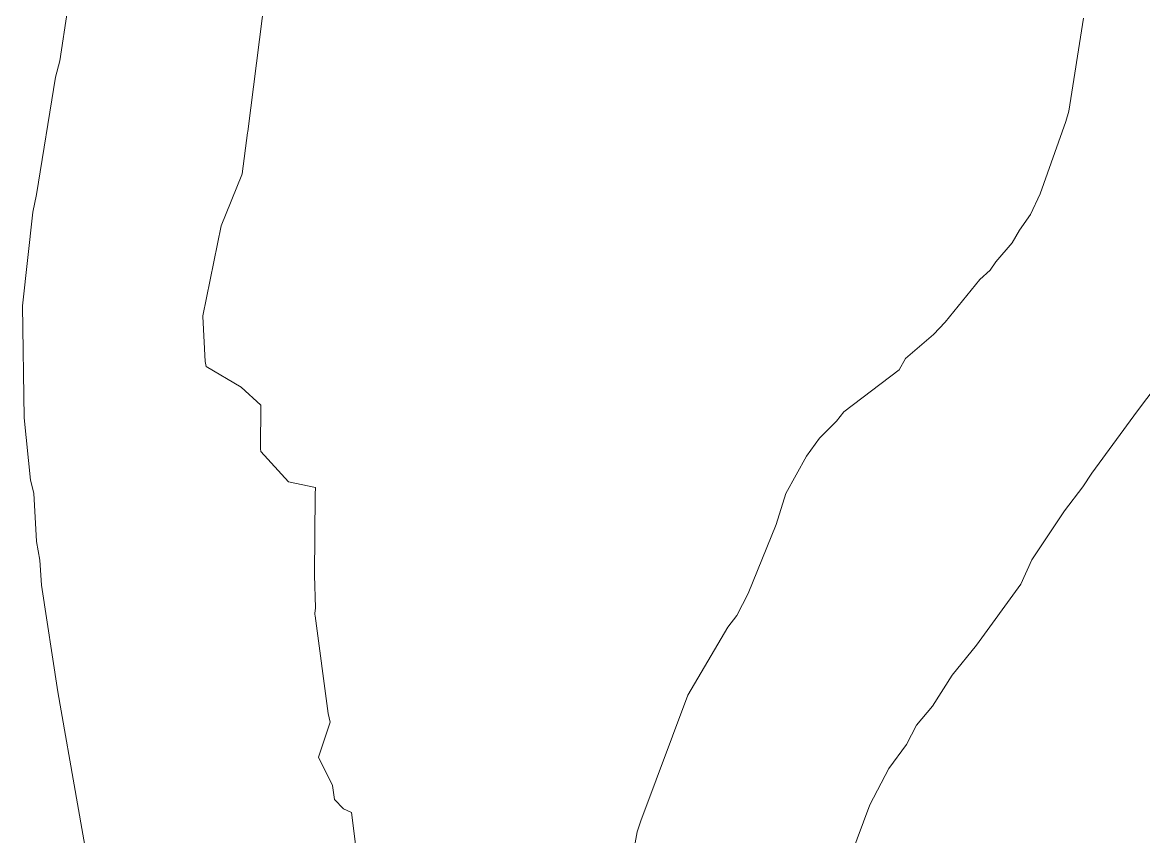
# Model space of a CAD drawing. Header units: metres. Extents: x 809241 to 811075, y 9156873 to 9158251.
# Drawn here: x 810033.8 to 810154.8, y 9157167.3 to 9157255.2 of the extents above; entities that cross this region are included whole.
import ezdxf

# ---------------------------------------------------------------- set-up
doc = ezdxf.new("R2010")
doc.units = ezdxf.units.M
doc.layers.add('C-TOPO-MAJR', color=9, linetype='Continuous')

msp = doc.modelspace()

# ---------------------------------------------------------------- linework, layer by layer
at = {"layer": 'C-TOPO-MAJR', "color": 9, "linetype": 'Continuous', "lineweight": 5}
for points, elevation in [([(810070.37, 9157161.65), (810069.34, 9157169.95), (810068.45, 9157170.33), (810067.5, 9157171.33), (810067.26, 9157172.86), (810065.75, 9157175.89), (810067.02, 9157179.69), (810066.82, 9157180.63), (810065.4, 9157191.18), (810065.35, 9157191.31), (810065.35, 9157191.43), (810065.44, 9157192.02), (810065.34, 9157195.56), (810065.34, 9157195.56), (810065.41, 9157204.24), (810065.41, 9157204.25), (810065.42, 9157205.01), (810062.51, 9157205.63), (810059.55, 9157208.89), (810059.49, 9157209.18), (810059.55, 9157213.92), (810057.41, 9157215.85), (810053.63, 9157218.07), (810053.53, 9157218.62), (810053.53, 9157218.62), (810053.28, 9157223.49), (810053.29, 9157223.54), (810055.25, 9157233.25), (810057.48, 9157238.78), (810057.51, 9157238.88), (810058.1, 9157243.3), (810058.13, 9157243.43), (810059.99, 9157258.22)], 2620), ([(810038.67, 9157256.56), (810037.82, 9157251.06), (810037.35, 9157249.31), (810035.33, 9157236.66), (810034.92, 9157234.75), (810033.79, 9157224.64), (810033.97, 9157212.53), (810034.68, 9157205.8), (810035.02, 9157204.41), (810035.3, 9157199.2), (810035.68, 9157197.19), (810035.87, 9157194.48), (810037.6, 9157182.97), (810039.73, 9157170.85), (810042.2, 9157156.94)], 2630), ([(810097.71, 9157154.43), (810100.18, 9157167.85), (810100.56, 9157169.04), (810105.65, 9157182.61), (810109.96, 9157189.93), (810110.93, 9157191.19), (810112.16, 9157193.56), (810115.16, 9157201.04), (810116.23, 9157204.37), (810118.44, 9157208.4), (810119.86, 9157210.33), (810121.69, 9157212.17), (810122.48, 9157213.19), (810128.44, 9157217.72), (810129.13, 9157218.96), (810132.15, 9157221.55), (810133.42, 9157222.86), (810137.17, 9157227.48), (810138.27, 9157228.49), (810138.89, 9157229.39), (810140.67, 9157231.43), (810141.43, 9157232.78), (810142.65, 9157234.49), (810143.67, 9157236.71), (810146.44, 9157244.51), (810146.78, 9157245.66), (810148.36, 9157255.67)], 2610), ([(810157.09, 9157217.16), (810154.18, 9157213.29), (810149.24, 9157206.58), (810148.3, 9157205.08), (810146.29, 9157202.48), (810142.77, 9157197.22), (810141.6, 9157194.57), (810136.82, 9157188.01), (810134.19, 9157184.74), (810132.06, 9157181.4), (810130.34, 9157179.36), (810129.24, 9157177.29), (810127.34, 9157174.67), (810125.27, 9157170.75), (810123.23, 9157165.25)], 2600)]:
    msp.add_lwpolyline(points, dxfattribs=dict(at, elevation=elevation))

doc.saveas('drawing.dxf')
